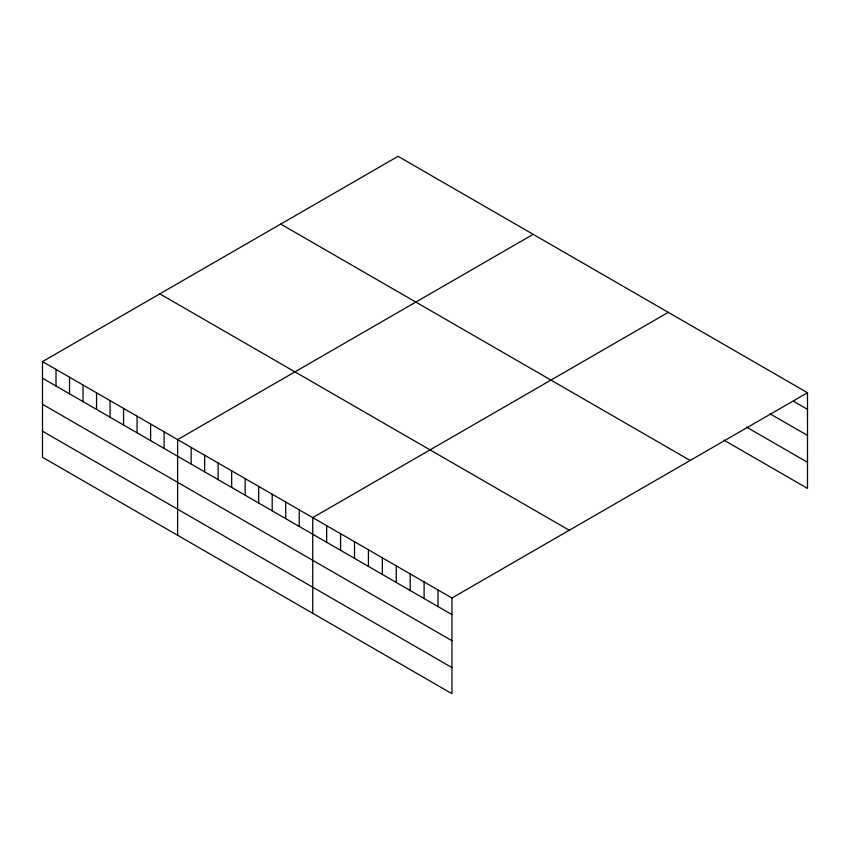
<?xml version="1.0" encoding="UTF-8"?>
<svg xmlns="http://www.w3.org/2000/svg" width="850" height="850" viewBox="0 0 850 850"><rect width="100%" height="100%" fill="white"/><g stroke="black" fill="none" stroke-linecap="round" stroke-linejoin="round"><path stroke-width="1.27" d="M42.5 361.601L451.945 597.996L451.945 693.674L42.5 457.279L42.5 361.601L398.055 156.326L807.5 392.721L807.5 488.399L723.977 440.172M533.173 234.334L177.618 439.609L177.618 535.288M668.291 312.343L312.736 517.618L312.736 613.296M451.945 597.996L807.5 392.721M793.581 401.296L807.5 409.328M770.015 413.791L807.5 435.423M746.459 427.061L807.5 462.304M280.723 224.071L690.168 460.456M159.832 293.866L569.277 530.251M42.5 378.218L451.945 614.614M42.5 404.303L451.945 640.698M42.5 431.194L451.945 667.579M438.026 589.953L438.026 606.571M424.108 581.921L424.108 598.538M410.189 573.888L410.189 590.495M396.259 565.845L396.259 582.463M382.341 557.812L382.341 574.419M368.422 549.769L368.422 566.387M354.503 541.737L354.503 558.344M340.574 533.694L340.574 550.311M326.655 525.661L326.655 542.268M299.221 509.819L299.221 526.437M285.717 502.021L285.717 518.638M272.202 494.222L272.202 510.829M258.687 486.423L258.687 503.03M245.172 478.614L245.172 495.231M231.667 470.815L231.667 487.433M218.153 463.016L218.153 479.634M204.637 455.217L204.637 471.824M191.133 447.408L191.133 464.026M164.103 431.811L164.103 448.428M150.599 424.012L150.599 440.629M137.084 416.213L137.084 432.82M123.569 408.404L123.569 425.021M110.054 400.605L110.054 417.223M96.549 392.806L96.549 409.424M83.034 385.007L83.034 401.614M69.519 377.209L69.519 393.816M56.015 369.399L56.015 386.017"/></g></svg>
